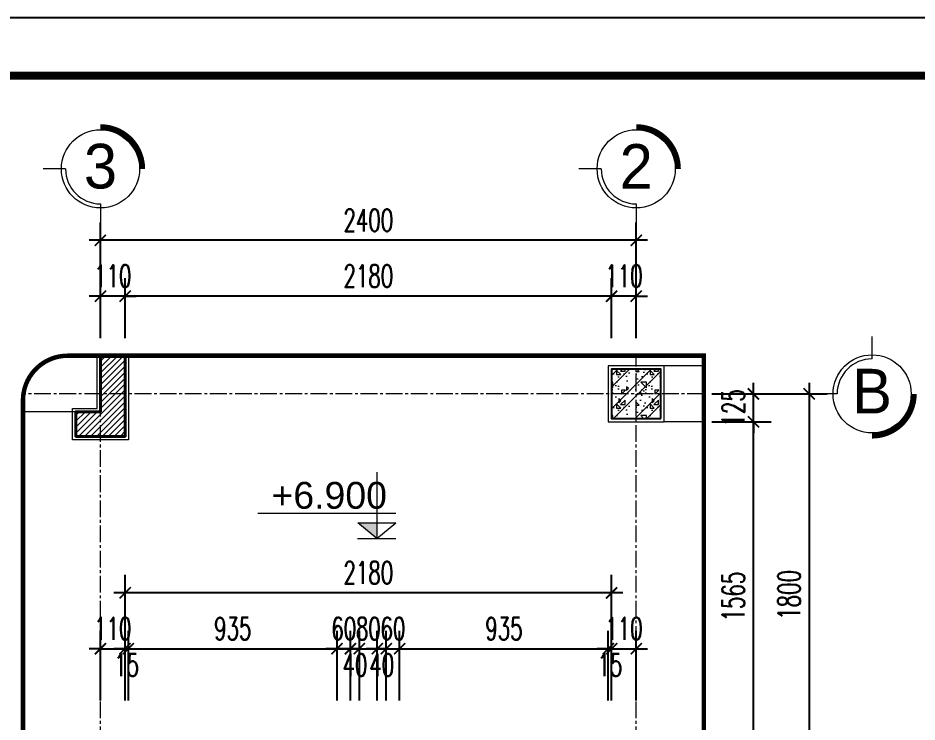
# Model space of a CAD drawing. Header units: millimetres. Extents: x -229618 to 2906, y -178063 to 96806.
# Drawn here: x -137456 to -133429, y -52152 to -49001 of the extents above; entities that cross this region are included whole.
import ezdxf
from ezdxf.enums import TextEntityAlignment as Align

# ---------------------------------------------------------------- set-up
doc = ezdxf.new("R2010")
doc.units = ezdxf.units.MM
doc.header["$LTSCALE"] = 200
doc.header["$MEASUREMENT"] = 0
doc.header["$PDMODE"] = 3
doc.header["$PDSIZE"] = 50
doc.linetypes.add('CENTER2', pattern=[1.125, 0.75, -0.125, 0.125, -0.125])
doc.linetypes.add('DASHED2', pattern=[0.375, 0.25, -0.125])
doc.layers.get('0').update_dxf_attribs({"color": 95, "linetype": 'CONTINUOUS'})
doc.layers.get('DEFPOINTS').update_dxf_attribs({"linetype": 'CONTINUOUS'})
for name, color, linetype, lineweight in [('cat', 1, 'CONTINUOUS', 40), ('hatch', 250, 'CONTINUOUS', 5), ('khuat', 8, 'DASHED2', 15), ('thay', 7, 'CONTINUOUS', 18), ('tim', 18, 'CENTER2', 9)]:
    doc.layers.add(name, color=color, linetype=linetype, lineweight=lineweight)
for name, color, linetype in [('COT', 2, 'CONTINUOUS'), ('DIM', 251, 'CONTINUOUS'), ('KHUNGTEN', 7, 'CONTINUOUS'), ('MANH', 9, 'CONTINUOUS'), ('TEXT', 33, 'CONTINUOUS')]:
    doc.layers.add(name, color=color, linetype=linetype)
doc.layers.add('in', color=203, linetype='CONTINUOUS', lineweight=5, plot=False)
doc.styles.add('Aria H iso', font='Vharial_0.ttf')
doc.styles.add('Arial N  iso', font='vnarialn_0.ttf')
doc.styles.add('dam', font='Vhavanb_0.ttf', dxfattribs={"width": 0.9, "height": 450})
doc.styles.add('Scale', font='vnsimli.shx', dxfattribs={"width": 0.65, "bigfont": 'bigfont.shx'})
doc.dimstyles.new('Scale', dxfattribs={"dimscale": 75, "dimtxt": 2, "dimasz": 1, "dimexe": 1.6, "dimexo": 0, "dimgap": 0.8, "dimtad": 1, "dimdec": 0, "dimzin": 0, "dimdsep": 46, "dimtxsty": 'Scale', "dimblk": 'ARCHTICK', "dimcen": 0.1, "dimdle": 1, "dimclrd": 256, "dimclre": 256, "dimclrt": 3, "dimadec": 0, "dimazin": 0, "dimtfac": 1, "dimtdec": 0, "dimtix": 1, "dimtmove": 2, "dimatfit": 3, "dimldrblk": 'ARCHTICK', "dimfxl": 0, "dimtolj": 1, "dimtzin": 0, "dimarcsym": 0})

# ---------------------------------------------------------------- blocks, each defined once
blk = doc.blocks.new('KhungA3')
at = {"layer": 'DEFPOINTS', "color": 8}
blk.add_lwpolyline([(-3.738, 3.813), (416.305, 3.813), (416.305, 300.813), (-3.738, 300.813)], close=True, dxfattribs=at)
at = {"layer": 'KHUNGTEN', "color": 4, "const_width": 0.724}
blk.add_lwpolyline([(7.542, 8.987), (411.131, 8.987), (411.131, 295.639), (7.542, 295.639)], close=True, dxfattribs=at)
blk = doc.blocks.new('tr')
at = {"layer": 'thay', "ltscale": 600}
for p, q in [((0, -200), (0, 0)), ((313.2, -513.2), (513.2, -513.2))]:
    blk.add_line(p, q, dxfattribs=at)
at = {"layer": 'thay', "ltscale": 600, "const_width": 50}
blk.add_lwpolyline([(-375, -513.2, 0.414214), (0, -888.2, 0.414214)], format="xyb", dxfattribs=at)
at = {"layer": 'thay', "ltscale": 600}
blk.add_circle((0, -513.2), 350, dxfattribs=at)
blk.add_arc((0, -513.2), 313.2, 0, 90, dxfattribs=at)
at = {"layer": 'TEXT', "linetype": 'Continuous', "style": 'Aria H iso'}
blk.add_attdef('A', text='', height=350, dxfattribs=at).set_placement((0, -670.6), align=Align.CENTER)
blk = doc.blocks.new('*U872')
at = {"layer": 'thay', "ltscale": 600}
for p, q in [((0, -200), (0, 0)), ((-313.2, -513.2), (-513.2, -513.2))]:
    blk.add_line(p, q, dxfattribs=at)
at = {"layer": 'thay', "ltscale": 600, "const_width": 50}
blk.add_lwpolyline([(375, -513.2, -0.414214), (0, -888.2, -0.414214)], format="xyb", dxfattribs=at)
at = {"layer": 'thay', "ltscale": 600}
blk.add_circle((0, -513.2), 350, dxfattribs=at)
blk.add_arc((0, -513.2), 313.2, 90, 180, dxfattribs=at)
at = {"layer": 'TEXT', "linetype": 'Continuous', "style": 'Aria H iso'}
blk.add_attdef('A', text='', height=350, dxfattribs=at).set_placement((0, -670.6), align=Align.CENTER)
blk = doc.blocks.new('_ArchTick')
at = {"color": 0, "linetype": 'ByBlock', "const_width": 0.15}
blk.add_lwpolyline([(-0.5, -0.5), (0.5, 0.5)], dxfattribs=at)
blk = doc.blocks.new('*D1089')
at = {"layer": 'DEFPOINTS', "color": 0}
for p in [(-134348.2, -50683.4), (-134348.2, -52483.4), (-133911.6, -52483.4)]:
    blk.add_point(p, dxfattribs=at)
at = {"layer": 'DIM', "lineweight": -2}
for p, q in [((-133911.6, -50633.4), (-133911.6, -52533.4)), ((-134348.2, -50683.4), (-133831.6, -50683.4)), ((-134348.2, -52483.4), (-133831.6, -52483.4))]:
    blk.add_line(p, q, dxfattribs=at)
at = {"layer": 'DIM', "lineweight": -2, "xscale": 50, "yscale": 50, "zscale": 50}
for p, rotation in [((-133911.6, -50683.4), 90), ((-133911.6, -52483.4), 270)]:
    blk.add_blockref('_ArchTick', p, dxfattribs=dict(at, rotation=rotation))
at = {"layer": 'DIM', "color": 3, "insert": (-134001.6, -51583.4), "char_height": 100, "attachment_point": 5, "rotation": 90, "style": 'Scale'}
blk.add_mtext('\\A1;1800', dxfattribs=at)
blk = doc.blocks.new('*D1092')
at = {"layer": 'DEFPOINTS', "color": 0}
for p in [(-137086.6, -49995.9), (-137086.6, -50433.5), (-134686.6, -50433.5)]:
    blk.add_point(p, dxfattribs=at)
at = {"layer": 'DIM', "lineweight": -2}
for p, q in [((-137086.6, -50433.5), (-137086.6, -49915.9)), ((-134686.6, -50433.5), (-134686.6, -49915.9)), ((-134636.6, -49995.9), (-137136.6, -49995.9))]:
    blk.add_line(p, q, dxfattribs=at)
at = {"layer": 'DIM', "lineweight": -2, "xscale": 50, "yscale": 50, "zscale": 50, "rotation": 180}
blk.add_blockref('_ArchTick', (-137086.6, -49995.9), dxfattribs=at)
at = {"layer": 'DIM', "lineweight": -2, "xscale": 50, "yscale": 50, "zscale": 50}
blk.add_blockref('_ArchTick', (-134686.6, -49995.9), dxfattribs=at)
at = {"layer": 'DIM', "color": 3, "insert": (-135886.6, -49905.9), "char_height": 100, "attachment_point": 5, "style": 'Scale'}
blk.add_mtext('\\A1;2400', dxfattribs=at)
blk = doc.blocks.new('*D1115')
at = {"layer": 'DEFPOINTS', "color": 0}
for p in [(-134348.2, -50808.4), (-134161.6, -50808.4), (-134348.2, -52373.4)]:
    blk.add_point(p, dxfattribs=at)
at = {"layer": 'DIM', "lineweight": -2}
for p, q in [((-134161.6, -52423.4), (-134161.6, -50758.4)), ((-134348.2, -50808.4), (-134081.6, -50808.4)), ((-134348.2, -52373.4), (-134081.6, -52373.4))]:
    blk.add_line(p, q, dxfattribs=at)
at = {"layer": 'DIM', "lineweight": -2, "xscale": 50, "yscale": 50, "zscale": 50}
for p, rotation in [((-134161.6, -50808.4), 90), ((-134161.6, -52373.4), 270)]:
    blk.add_blockref('_ArchTick', p, dxfattribs=dict(at, rotation=rotation))
at = {"layer": 'DIM', "color": 3, "insert": (-134251.6, -51590.9), "char_height": 100, "attachment_point": 5, "rotation": 90, "style": 'Scale'}
blk.add_mtext('\\A1;1565', dxfattribs=at)
blk = doc.blocks.new('*D1116')
at = {"layer": 'DEFPOINTS', "color": 0}
for p in [(-134348.2, -50683.4), (-134161.6, -50683.4), (-134348.2, -50808.4)]:
    blk.add_point(p, dxfattribs=at)
at = {"layer": 'DIM', "lineweight": -2}
for p, q in [((-134161.6, -50683.4), (-134161.6, -50633.4)), ((-134348.2, -50683.4), (-134081.6, -50683.4)), ((-134161.6, -50808.4), (-134161.6, -50683.4)), ((-134348.2, -50808.4), (-134081.6, -50808.4)), ((-134161.6, -50808.4), (-134161.6, -50858.4))]:
    blk.add_line(p, q, dxfattribs=at)
at = {"layer": 'DIM', "lineweight": -2, "xscale": 50, "yscale": 50, "zscale": 50}
for p, rotation in [((-134161.6, -50683.4), 270), ((-134161.6, -50808.4), 90)]:
    blk.add_blockref('_ArchTick', p, dxfattribs=dict(at, rotation=rotation))
at = {"layer": 'DIM', "color": 3, "insert": (-134251.6, -50745.9), "char_height": 100, "attachment_point": 5, "rotation": 90, "style": 'Scale'}
blk.add_mtext('\\A1;125', dxfattribs=at)
blk = doc.blocks.new('*D1117')
at = {"layer": 'DEFPOINTS', "color": 0}
for p in [(-134796.6, -50245.9), (-134796.6, -50433.5), (-134686.6, -50433.5)]:
    blk.add_point(p, dxfattribs=at)
at = {"layer": 'DIM', "lineweight": -2}
for p, q in [((-134796.6, -50433.5), (-134796.6, -50165.9)), ((-134686.6, -50433.5), (-134686.6, -50165.9)), ((-134796.6, -50245.9), (-134846.6, -50245.9)), ((-134686.6, -50245.9), (-134796.6, -50245.9)), ((-134686.6, -50245.9), (-134636.6, -50245.9))]:
    blk.add_line(p, q, dxfattribs=at)
at = {"layer": 'DIM', "lineweight": -2, "xscale": 50, "yscale": 50, "zscale": 50}
blk.add_blockref('_ArchTick', (-134796.6, -50245.9), dxfattribs=at)
at = {"layer": 'DIM', "lineweight": -2, "xscale": 50, "yscale": 50, "zscale": 50, "rotation": 180}
blk.add_blockref('_ArchTick', (-134686.6, -50245.9), dxfattribs=at)
at = {"layer": 'DIM', "color": 3, "insert": (-134741.6, -50155.9), "char_height": 100, "attachment_point": 5, "style": 'Scale'}
blk.add_mtext('\\A1;110', dxfattribs=at)
blk = doc.blocks.new('*D1118')
at = {"layer": 'DEFPOINTS', "color": 0}
for p in [(-136976.6, -50245.9), (-136976.6, -50433.5), (-134796.6, -50433.5)]:
    blk.add_point(p, dxfattribs=at)
at = {"layer": 'DIM', "lineweight": -2}
for p, q in [((-136976.6, -50433.5), (-136976.6, -50165.9)), ((-134796.6, -50433.5), (-134796.6, -50165.9)), ((-134746.6, -50245.9), (-137026.6, -50245.9))]:
    blk.add_line(p, q, dxfattribs=at)
at = {"layer": 'DIM', "lineweight": -2, "xscale": 50, "yscale": 50, "zscale": 50, "rotation": 180}
blk.add_blockref('_ArchTick', (-136976.6, -50245.9), dxfattribs=at)
at = {"layer": 'DIM', "lineweight": -2, "xscale": 50, "yscale": 50, "zscale": 50}
blk.add_blockref('_ArchTick', (-134796.6, -50245.9), dxfattribs=at)
at = {"layer": 'DIM', "color": 3, "insert": (-135886.6, -50155.9), "char_height": 100, "attachment_point": 5, "style": 'Scale'}
blk.add_mtext('\\A1;2180', dxfattribs=at)
blk = doc.blocks.new('*D1119')
at = {"layer": 'DEFPOINTS', "color": 0}
for p in [(-137086.6, -50245.9), (-137086.6, -50433.5), (-136976.6, -50433.5)]:
    blk.add_point(p, dxfattribs=at)
at = {"layer": 'DIM', "lineweight": -2}
for p, q in [((-137086.6, -50433.5), (-137086.6, -50165.9)), ((-136976.6, -50433.5), (-136976.6, -50165.9)), ((-137086.6, -50245.9), (-137136.6, -50245.9)), ((-136976.6, -50245.9), (-137086.6, -50245.9)), ((-136976.6, -50245.9), (-136926.6, -50245.9))]:
    blk.add_line(p, q, dxfattribs=at)
at = {"layer": 'DIM', "lineweight": -2, "xscale": 50, "yscale": 50, "zscale": 50}
blk.add_blockref('_ArchTick', (-137086.6, -50245.9), dxfattribs=at)
at = {"layer": 'DIM', "lineweight": -2, "xscale": 50, "yscale": 50, "zscale": 50, "rotation": 180}
blk.add_blockref('_ArchTick', (-136976.6, -50245.9), dxfattribs=at)
at = {"layer": 'DIM', "color": 3, "insert": (-137031.6, -50155.9), "char_height": 100, "attachment_point": 5, "style": 'Scale'}
blk.add_mtext('\\A1;110', dxfattribs=at)
blk = doc.blocks.new('*D1120')
at = {"layer": 'DEFPOINTS', "color": 0}
for p in [(-136976.6, -51824.1), (-137086.6, -52055.7), (-136976.6, -52055.7)]:
    blk.add_point(p, dxfattribs=at)
at = {"layer": 'DIM', "lineweight": -2}
for p, q in [((-137086.6, -52055.7), (-137086.6, -51744.1)), ((-136976.6, -52055.7), (-136976.6, -51744.1)), ((-137086.6, -51824.1), (-137136.6, -51824.1)), ((-137086.6, -51824.1), (-136976.6, -51824.1)), ((-136976.6, -51824.1), (-136926.6, -51824.1))]:
    blk.add_line(p, q, dxfattribs=at)
at = {"layer": 'DIM', "lineweight": -2, "xscale": 50, "yscale": 50, "zscale": 50}
blk.add_blockref('_ArchTick', (-137086.6, -51824.1), dxfattribs=at)
at = {"layer": 'DIM', "lineweight": -2, "xscale": 50, "yscale": 50, "zscale": 50, "rotation": 180}
blk.add_blockref('_ArchTick', (-136976.6, -51824.1), dxfattribs=at)
at = {"layer": 'DIM', "color": 3, "insert": (-137031.6, -51734.1), "char_height": 100, "attachment_point": 5, "style": 'Scale'}
blk.add_mtext('\\A1;110', dxfattribs=at)
blk = doc.blocks.new('*D1121')
at = {"layer": 'DEFPOINTS', "color": 0}
for p in [(-136961.6, -51824.1), (-136976.6, -52055.7), (-136961.6, -52055.7)]:
    blk.add_point(p, dxfattribs=at)
at = {"layer": 'DIM', "lineweight": -2}
for p, q in [((-136976.6, -52055.7), (-136976.6, -51744.1)), ((-136961.6, -52055.7), (-136961.6, -51744.1)), ((-136976.6, -51824.1), (-137026.6, -51824.1)), ((-136976.6, -51824.1), (-136961.6, -51824.1)), ((-136961.6, -51824.1), (-136911.6, -51824.1))]:
    blk.add_line(p, q, dxfattribs=at)
at = {"layer": 'DIM', "lineweight": -2, "xscale": 50, "yscale": 50, "zscale": 50}
blk.add_blockref('_ArchTick', (-136976.6, -51824.1), dxfattribs=at)
at = {"layer": 'DIM', "lineweight": -2, "xscale": 50, "yscale": 50, "zscale": 50, "rotation": 180}
blk.add_blockref('_ArchTick', (-136961.6, -51824.1), dxfattribs=at)
at = {"layer": 'DIM', "color": 3, "insert": (-136969.1, -51897.1), "char_height": 100, "attachment_point": 5, "style": 'Scale'}
blk.add_mtext('\\A1;15', dxfattribs=at)
blk = doc.blocks.new('*D1122')
at = {"layer": 'DEFPOINTS', "color": 0}
for p in [(-136026.6, -51824.1), (-136961.6, -52055.7), (-136026.6, -52055.7)]:
    blk.add_point(p, dxfattribs=at)
at = {"layer": 'DIM', "lineweight": -2}
for p, q in [((-136961.6, -52055.7), (-136961.6, -51744.1)), ((-136026.6, -52055.7), (-136026.6, -51744.1)), ((-137011.6, -51824.1), (-135976.6, -51824.1))]:
    blk.add_line(p, q, dxfattribs=at)
at = {"layer": 'DIM', "lineweight": -2, "xscale": 50, "yscale": 50, "zscale": 50, "rotation": 180}
blk.add_blockref('_ArchTick', (-136961.6, -51824.1), dxfattribs=at)
at = {"layer": 'DIM', "lineweight": -2, "xscale": 50, "yscale": 50, "zscale": 50}
blk.add_blockref('_ArchTick', (-136026.6, -51824.1), dxfattribs=at)
at = {"layer": 'DIM', "color": 3, "insert": (-136494.1, -51734.1), "char_height": 100, "attachment_point": 5, "style": 'Scale'}
blk.add_mtext('\\A1;935', dxfattribs=at)
blk = doc.blocks.new('*D1123')
at = {"layer": 'DEFPOINTS', "color": 0}
for p in [(-135966.6, -51824.1), (-136026.6, -52055.7), (-135966.6, -52055.7)]:
    blk.add_point(p, dxfattribs=at)
at = {"layer": 'DIM', "lineweight": -2}
for p, q in [((-136026.6, -52055.7), (-136026.6, -51744.1)), ((-135966.6, -52055.7), (-135966.6, -51744.1)), ((-136026.6, -51824.1), (-136076.6, -51824.1)), ((-136026.6, -51824.1), (-135966.6, -51824.1)), ((-135966.6, -51824.1), (-135916.6, -51824.1))]:
    blk.add_line(p, q, dxfattribs=at)
at = {"layer": 'DIM', "lineweight": -2, "xscale": 50, "yscale": 50, "zscale": 50}
blk.add_blockref('_ArchTick', (-136026.6, -51824.1), dxfattribs=at)
at = {"layer": 'DIM', "lineweight": -2, "xscale": 50, "yscale": 50, "zscale": 50, "rotation": 180}
blk.add_blockref('_ArchTick', (-135966.6, -51824.1), dxfattribs=at)
at = {"layer": 'DIM', "color": 3, "insert": (-135996.6, -51734.1), "char_height": 100, "attachment_point": 5, "style": 'Scale'}
blk.add_mtext('\\A1;60', dxfattribs=at)
blk = doc.blocks.new('*D1124')
at = {"layer": 'DEFPOINTS', "color": 0}
for p in [(-135926.6, -51824.1), (-135966.6, -52055.7), (-135926.6, -52055.7)]:
    blk.add_point(p, dxfattribs=at)
at = {"layer": 'DIM', "lineweight": -2}
for p, q in [((-135966.6, -52055.7), (-135966.6, -51744.1)), ((-135926.6, -52055.7), (-135926.6, -51744.1)), ((-135966.6, -51824.1), (-136016.6, -51824.1)), ((-135966.6, -51824.1), (-135926.6, -51824.1)), ((-135926.6, -51824.1), (-135876.6, -51824.1))]:
    blk.add_line(p, q, dxfattribs=at)
at = {"layer": 'DIM', "lineweight": -2, "xscale": 50, "yscale": 50, "zscale": 50}
blk.add_blockref('_ArchTick', (-135966.6, -51824.1), dxfattribs=at)
at = {"layer": 'DIM', "lineweight": -2, "xscale": 50, "yscale": 50, "zscale": 50, "rotation": 180}
blk.add_blockref('_ArchTick', (-135926.6, -51824.1), dxfattribs=at)
at = {"layer": 'DIM', "color": 3, "insert": (-135946.6, -51897.1), "char_height": 100, "attachment_point": 5, "style": 'Scale'}
blk.add_mtext('\\A1;40', dxfattribs=at)
blk = doc.blocks.new('*D1125')
at = {"layer": 'DEFPOINTS', "color": 0}
for p in [(-135846.6, -51824.1), (-135926.6, -52055.7), (-135846.6, -52055.7)]:
    blk.add_point(p, dxfattribs=at)
at = {"layer": 'DIM', "lineweight": -2}
for p, q in [((-135926.6, -52055.7), (-135926.6, -51744.1)), ((-135846.6, -52055.7), (-135846.6, -51744.1)), ((-135926.6, -51824.1), (-135976.6, -51824.1)), ((-135926.6, -51824.1), (-135846.6, -51824.1)), ((-135846.6, -51824.1), (-135796.6, -51824.1))]:
    blk.add_line(p, q, dxfattribs=at)
at = {"layer": 'DIM', "lineweight": -2, "xscale": 50, "yscale": 50, "zscale": 50}
blk.add_blockref('_ArchTick', (-135926.6, -51824.1), dxfattribs=at)
at = {"layer": 'DIM', "lineweight": -2, "xscale": 50, "yscale": 50, "zscale": 50, "rotation": 180}
blk.add_blockref('_ArchTick', (-135846.6, -51824.1), dxfattribs=at)
at = {"layer": 'DIM', "color": 3, "insert": (-135886.6, -51734.1), "char_height": 100, "attachment_point": 5, "style": 'Scale'}
blk.add_mtext('\\A1;80', dxfattribs=at)
blk = doc.blocks.new('*D1126')
at = {"layer": 'DEFPOINTS', "color": 0}
for p in [(-135806.6, -51824.1), (-135846.6, -52055.7), (-135806.6, -52055.7)]:
    blk.add_point(p, dxfattribs=at)
at = {"layer": 'DIM', "lineweight": -2}
for p, q in [((-135846.6, -52055.7), (-135846.6, -51744.1)), ((-135806.6, -52055.7), (-135806.6, -51744.1)), ((-135846.6, -51824.1), (-135896.6, -51824.1)), ((-135846.6, -51824.1), (-135806.6, -51824.1)), ((-135806.6, -51824.1), (-135756.6, -51824.1))]:
    blk.add_line(p, q, dxfattribs=at)
at = {"layer": 'DIM', "lineweight": -2, "xscale": 50, "yscale": 50, "zscale": 50}
blk.add_blockref('_ArchTick', (-135846.6, -51824.1), dxfattribs=at)
at = {"layer": 'DIM', "lineweight": -2, "xscale": 50, "yscale": 50, "zscale": 50, "rotation": 180}
blk.add_blockref('_ArchTick', (-135806.6, -51824.1), dxfattribs=at)
at = {"layer": 'DIM', "color": 3, "insert": (-135826.6, -51897.1), "char_height": 100, "attachment_point": 5, "style": 'Scale'}
blk.add_mtext('\\A1;40', dxfattribs=at)
blk = doc.blocks.new('*D1127')
at = {"layer": 'DEFPOINTS', "color": 0}
for p in [(-135746.6, -51824.1), (-135806.6, -52055.7), (-135746.6, -52055.7)]:
    blk.add_point(p, dxfattribs=at)
at = {"layer": 'DIM', "lineweight": -2}
for p, q in [((-135806.6, -52055.7), (-135806.6, -51744.1)), ((-135746.6, -52055.7), (-135746.6, -51744.1)), ((-135806.6, -51824.1), (-135856.6, -51824.1)), ((-135806.6, -51824.1), (-135746.6, -51824.1)), ((-135746.6, -51824.1), (-135696.6, -51824.1))]:
    blk.add_line(p, q, dxfattribs=at)
at = {"layer": 'DIM', "lineweight": -2, "xscale": 50, "yscale": 50, "zscale": 50}
blk.add_blockref('_ArchTick', (-135806.6, -51824.1), dxfattribs=at)
at = {"layer": 'DIM', "lineweight": -2, "xscale": 50, "yscale": 50, "zscale": 50, "rotation": 180}
blk.add_blockref('_ArchTick', (-135746.6, -51824.1), dxfattribs=at)
at = {"layer": 'DIM', "color": 3, "insert": (-135776.6, -51734.1), "char_height": 100, "attachment_point": 5, "style": 'Scale'}
blk.add_mtext('\\A1;60', dxfattribs=at)
blk = doc.blocks.new('*D1128')
at = {"layer": 'DEFPOINTS', "color": 0}
for p in [(-134811.6, -51824.1), (-135746.6, -52055.7), (-134811.6, -52055.7)]:
    blk.add_point(p, dxfattribs=at)
at = {"layer": 'DIM', "lineweight": -2}
for p, q in [((-135746.6, -52055.7), (-135746.6, -51744.1)), ((-134811.6, -52055.7), (-134811.6, -51744.1)), ((-135796.6, -51824.1), (-134761.6, -51824.1))]:
    blk.add_line(p, q, dxfattribs=at)
at = {"layer": 'DIM', "lineweight": -2, "xscale": 50, "yscale": 50, "zscale": 50, "rotation": 180}
blk.add_blockref('_ArchTick', (-135746.6, -51824.1), dxfattribs=at)
at = {"layer": 'DIM', "lineweight": -2, "xscale": 50, "yscale": 50, "zscale": 50}
blk.add_blockref('_ArchTick', (-134811.6, -51824.1), dxfattribs=at)
at = {"layer": 'DIM', "color": 3, "insert": (-135279.1, -51734.1), "char_height": 100, "attachment_point": 5, "style": 'Scale'}
blk.add_mtext('\\A1;935', dxfattribs=at)
blk = doc.blocks.new('*D1129')
at = {"layer": 'DEFPOINTS', "color": 0}
for p in [(-134796.6, -51824.1), (-134811.6, -52055.7), (-134796.6, -52055.7)]:
    blk.add_point(p, dxfattribs=at)
at = {"layer": 'DIM', "lineweight": -2}
for p, q in [((-134811.6, -52055.7), (-134811.6, -51744.1)), ((-134796.6, -52055.7), (-134796.6, -51744.1)), ((-134811.6, -51824.1), (-134861.6, -51824.1)), ((-134811.6, -51824.1), (-134796.6, -51824.1)), ((-134796.6, -51824.1), (-134746.6, -51824.1))]:
    blk.add_line(p, q, dxfattribs=at)
at = {"layer": 'DIM', "lineweight": -2, "xscale": 50, "yscale": 50, "zscale": 50}
blk.add_blockref('_ArchTick', (-134811.6, -51824.1), dxfattribs=at)
at = {"layer": 'DIM', "lineweight": -2, "xscale": 50, "yscale": 50, "zscale": 50, "rotation": 180}
blk.add_blockref('_ArchTick', (-134796.6, -51824.1), dxfattribs=at)
at = {"layer": 'DIM', "color": 3, "insert": (-134804.1, -51897.1), "char_height": 100, "attachment_point": 5, "style": 'Scale'}
blk.add_mtext('\\A1;15', dxfattribs=at)
blk = doc.blocks.new('*D1130')
at = {"layer": 'DEFPOINTS', "color": 0}
for p in [(-134686.6, -51824.1), (-134796.6, -52055.7), (-134686.6, -52055.7)]:
    blk.add_point(p, dxfattribs=at)
at = {"layer": 'DIM', "lineweight": -2}
for p, q in [((-134796.6, -52055.7), (-134796.6, -51744.1)), ((-134686.6, -52055.7), (-134686.6, -51744.1)), ((-134796.6, -51824.1), (-134846.6, -51824.1)), ((-134796.6, -51824.1), (-134686.6, -51824.1)), ((-134686.6, -51824.1), (-134636.6, -51824.1))]:
    blk.add_line(p, q, dxfattribs=at)
at = {"layer": 'DIM', "lineweight": -2, "xscale": 50, "yscale": 50, "zscale": 50}
blk.add_blockref('_ArchTick', (-134796.6, -51824.1), dxfattribs=at)
at = {"layer": 'DIM', "lineweight": -2, "xscale": 50, "yscale": 50, "zscale": 50, "rotation": 180}
blk.add_blockref('_ArchTick', (-134686.6, -51824.1), dxfattribs=at)
at = {"layer": 'DIM', "color": 3, "insert": (-134741.6, -51734.1), "char_height": 100, "attachment_point": 5, "style": 'Scale'}
blk.add_mtext('\\A1;110', dxfattribs=at)
blk = doc.blocks.new('*D1131')
at = {"layer": 'DEFPOINTS', "color": 0}
for p in [(-136976.6, -51574.1), (-136976.6, -51930.7), (-134796.6, -51932.6)]:
    blk.add_point(p, dxfattribs=at)
at = {"layer": 'DIM', "lineweight": -2}
for p, q in [((-136976.6, -51930.7), (-136976.6, -51494.1)), ((-134796.6, -51932.6), (-134796.6, -51494.1)), ((-134746.6, -51574.1), (-137026.6, -51574.1))]:
    blk.add_line(p, q, dxfattribs=at)
at = {"layer": 'DIM', "lineweight": -2, "xscale": 50, "yscale": 50, "zscale": 50, "rotation": 180}
blk.add_blockref('_ArchTick', (-136976.6, -51574.1), dxfattribs=at)
at = {"layer": 'DIM', "lineweight": -2, "xscale": 50, "yscale": 50, "zscale": 50}
blk.add_blockref('_ArchTick', (-134796.6, -51574.1), dxfattribs=at)
at = {"layer": 'DIM', "color": 3, "insert": (-135886.6, -51484.1), "char_height": 100, "attachment_point": 5, "style": 'Scale'}
blk.add_mtext('\\A1;2180', dxfattribs=at)
blk = doc.blocks.new('cao do')
at = {"layer": 'thay'}
for p, q in [((0, 444.6), (0, 0)), ((798.2, 170.2), (-128.3, 170.2)), ((0, 0), (-127.9, 106.1)), ((127.9, 106.1), (-127.9, 106.1)), ((0, 0), (127.9, 106.1))]:
    blk.add_line(p, q, dxfattribs=at)
at = {"layer": 'thay', "ltscale": 600}
blk.add_line((128.3, 0), (-128.3, 0), dxfattribs=at)
at = {"layer": 'thay', "color": 150, "ltscale": 600}
blk.add_solid([(0, 0), (0, 106.1), (127.9, 106.1)], dxfattribs=at)
at = {"layer": 'TEXT', "style": 'Arial N  iso'}
blk.add_attdef('%%P0.000', text='', height=200, dxfattribs=at).set_placement((69.5, 290), align=Align.MIDDLE_LEFT)

msp = doc.modelspace()

# ---------------------------------------------------------------- hatches: boundary and pattern name
at = {"layer": 'hatch', "linetype": 'Continuous'}
h = msp.add_hatch(dxfattribs=at)
h.set_pattern_fill('ANSI31', color=256, scale=150, style=0)
h.paths.add_polyline_path([(-137086.6, -50512.5), (-136976.6, -50512.5), (-136976.6, -50873.4), (-137196.6, -50873.4), (-137196.6, -50763.4), (-137086.6, -50763.4)])
h = msp.add_hatch(dxfattribs=at)
h.set_pattern_fill('BT', color=256, scale=150, style=0)
h.set_pattern_definition([(0, (124.94, 19.25), (0, 150), [0, -150]), (0, (18.97, 84.1), (0, 150), [0, -150]), (0, (23.67, 57.69), (0, 150), [0, -150]), (0, (76.5, 70.01), (0, 150), [0, -150]), (0, (48.03, 113.15), (0, 150), [0, -150]), (0, (40.4, 94.07), (0, 150), [0, -150]), (0, (53.9, 126.06), (0, 150), [0, -150]), (0, (33.06, 138.68), (0, 150), [0, -150]), (0, (61.83, 105.81), (0, 150), [0, -150]), (0, (13.69, 106.4), (0, 150), [0, -150]), (0, (109.68, 106.99), (0, 150), [0, -150]), (0, (131.4, 111.1), (0, 150), [0, -150]), (0, (120.24, 95.83), (0, 150), [0, -150]), (0, (123.47, 75.3), (0, 150), [0, -150]), (0, (84.43, 93.2), (0, 150), [0, -150]), (0, (83.26, 51.82), (0, 150), [0, -150]), (0, (83.26, 38.9), (0, 150), [0, -150]), (0, (12.22, 35.97), (0, 150), [0, -150]), (0, (71.52, 53.58), (0, 150), [0, -150]), (0, (72.1, 3.7), (0, 150), [0, -150]), (0, (55.96, 35.68), (0, 150), [0, -150]), (0, (57.13, 21), (0, 150), [0, -150]), (0, (37.76, 10.15), (0, 150), [0, -150]), (0, (47.74, 30.1), (0, 150), [0, -150]), (0, (40.7, 36.27), (0, 150), [0, -150]), (45, (119.99, 31.66), (0, 150.00005), [12, -200.1321]), (135, (128.47, 40.14), (-150.00005, 0), [12, -200.1321]), (270, (119.99, 48.63), (150, -3e-14), [16.97055, -133.02945]), (180, (114.78, 33.57), (-2e-14, -150), [18, -132]), (270, (96.78, 33.57), (150, -3e-14), [18, -132]), (45, (96.78, 15.57), (0, 150.00005), [25.4559, -186.6762]), (90, (59.27, 43.94), (-150, 9e-15), [25.2, -124.8]), (180, (59.27, 69.14), (-2e-14, -150), [25.2, -124.8]), (315, (34.07, 69.14), (150.00005, -3e-14), [35.6382, -176.4939]), (135, (37.92, 16.97), (-150.00005, 0), [10.5, -201.6321]), (225, (30.5, 24.39), (-2e-14, -150.00005), [10.5, -201.6321]), (0, (23.08, 16.97), (0, 150), [14.84925, -135.15075]), (0, (92.75, 118.38), (0, 150), [20.625, -129.375]), (90, (113.38, 118.38), (-150, 9e-15), [20.625, -129.375]), (225, (113.38, 139), (-2e-14, -150.00005), [29.1681, -182.96385]), (270, (75.4, 121.36), (150, -3e-14), [18.75, -131.25]), (0, (75.4, 102.61), (0, 150), [18.75, -131.25]), (135, (94.16, 102.61), (-150.00005, 0), [26.51655, -185.61555]), (45, (84.95, 127.14), (0, 150.00005), [12.75, -199.3821]), (135, (93.96, 136.16), (-150.00005, 0), [12.75, -199.3821]), (270, (84.95, 145.17), (150, -3e-14), [18.0312, -131.9688]), (135, (26.05, 116.34), (-150.00005, 0), [21.21315, -190.9188]), (0, (11.05, 116.34), (0, 150), [15, -135]), (270, (11.05, 131.34), (150, -3e-14), [15, -135]), (45, (0, 0), (-74.24621, 74.24621), []), (45, (52.5, 0), (-74.24621, 74.24621), [])])
h.paths.add_polyline_path([(-134576.6, -50793.4), (-134796.6, -50793.4), (-134796.6, -50573.4), (-134576.6, -50573.4)])

# ---------------------------------------------------------------- linework, layer by layer
at = {"layer": 'cat', "linetype": 'Continuous'}
msp.add_lwpolyline([(-137086.6, -50512.5), (-137086.6, -50763.4), (-137196.6, -50763.4), (-137196.6, -50873.4), (-136976.6, -50873.4), (-136976.6, -50512.5)], dxfattribs=at)
at = {"layer": 'cat'}
msp.add_lwpolyline([(-136976.6, -50512.5), (-136976.6, -50873.4), (-137196.6, -50873.4), (-137196.6, -50763.4), (-137086.6, -50763.4), (-137086.6, -50512.5)], dxfattribs=at)
at = {"layer": 'COT', "linetype": 'Continuous'}
msp.add_lwpolyline([(-134576.6, -50793.4), (-134576.6, -50573.4), (-134796.6, -50573.4), (-134796.6, -50793.4)], close=True, dxfattribs=at)
at = {"layer": 'hatch'}
msp.add_lwpolyline([(-136961.6, -50512.5), (-136961.6, -50888.4), (-137211.6, -50888.4), (-137211.6, -50748.4), (-137101.6, -50748.4), (-137101.6, -50512.5)], dxfattribs=at)
at = {"layer": 'hatch', "linetype": 'Continuous'}
msp.add_lwpolyline([(-134561.6, -50808.4), (-134561.6, -50558.4), (-134811.6, -50558.4), (-134811.6, -50808.4)], close=True, dxfattribs=at)
at = {"layer": 'in'}
msp.add_lwpolyline([(-147428.7, -49000.5), (-126426.6, -49000.5), (-126426.6, -63850.5), (-147428.7, -63850.5)], close=True, dxfattribs=at)
at = {"layer": 'khuat', "color": 5, "ltscale": 2, "const_width": 20}
msp.add_lwpolyline([(-134383.5, -50512.5), (-137233.8, -50512.5, 0.414214), (-137433.8, -50712.5), (-137433.8, -56410.3), (-134583.5, -56410.3, 0.414214), (-134383.5, -56210.3)], format="xyb", close=True, dxfattribs=at)
at = {"layer": 'thay', "linetype": 'Continuous'}
for p, q in [((-134383.5, -50558.4), (-134561.6, -50558.4)), ((-134383.5, -50808.4), (-134561.6, -50808.4))]:
    msp.add_line(p, q, dxfattribs=at)
at = {"layer": 'thay'}
msp.add_line((-137196.6, -50763.4), (-137433.8, -50763.4), dxfattribs=at)
at = {"layer": 'tim', "ltscale": 0.5}
for p, q in [((-137086.6, -56410.3), (-137086.6, -50512.5)), ((-134686.6, -56410.3), (-134686.6, -50512.5)), ((-134383.5, -50683.4), (-137433.8, -50683.4))]:
    msp.add_line(p, q, dxfattribs=at)

# ---------------------------------------------------------------- block references
at = {"layer": 'MANH', "xscale": 0.5, "yscale": 0.5, "zscale": 0.5, "rotation": 90}
for name, p in [('*U872', (-137343.2, -49676)), ('*U872', (-134943.2, -49676)), ('tr', (-133886.6, -50683.4))]:
    msp.add_blockref(name, p, dxfattribs=at)
at = {"layer": 'thay', "xscale": 50, "yscale": 50, "zscale": 50.00000000000006}
msp.add_blockref('KhungA3', (-147241.8, -64041.2), dxfattribs=at)
at = {"layer": 'thay', "linetype": 'Continuous'}
ref = msp.add_blockref('cao do', (-135849.1, -51330.9), dxfattribs=dict(at, xscale=-0.6666666666278616, yscale=0.6666666666278616, zscale=0.6666666666666666))
ref.add_attrib('%%P0.000', '+6.900', dxfattribs={"layer": 'TEXT', "height": 120, "style": 'Arial N  iso'}).set_placement((-136320.5, -51137.5), align=Align.MIDDLE_LEFT)

# ---------------------------------------------------------------- texts
at = {"layer": 'TEXT', "linetype": 'Continuous', "style": 'dam'}
for s, p in [('3', (-137086.6, -49663.7)), ('2', (-134686.6, -49663.7)), ('b', (-133630, -50671.1))]:
    msp.add_text(s, height=200, dxfattribs=at).set_placement(p, align=Align.MIDDLE)

# ---------------------------------------------------------------- dimensions: what is measured, and where the dimension line sits
at = {"layer": 'DIM'}
for base, p1, p2, angle, picture, middle in [((-137086.6, -49995.9), (-134686.6, -50433.5), (-137086.6, -50433.5), 180, '*D1092', (-135886.6, -49905.9)), ((-137086.6, -50245.9), (-136976.6, -50433.5), (-137086.6, -50433.5), 180, '*D1119', (-137031.6, -50155.9)), ((-136976.6, -50245.9), (-134796.6, -50433.5), (-136976.6, -50433.5), 180, '*D1118', (-135886.6, -50155.9)), ((-134796.6, -50245.9), (-134686.6, -50433.5), (-134796.6, -50433.5), 180, '*D1117', (-134741.6, -50155.9)), ((-134161.6, -50683.4), (-134348.2, -50808.4), (-134348.2, -50683.4), 90, '*D1116', (-134251.6, -50745.9)), ((-133911.6, -52483.4), (-134348.2, -50683.4), (-134348.2, -52483.4), 90, '*D1089', (-134001.6, -51583.4)), ((-134161.6, -50808.4), (-134348.2, -52373.4), (-134348.2, -50808.4), 90, '*D1115', (-134251.6, -51590.9)), ((-136976.6, -51574.1), (-134796.6, -51932.6), (-136976.6, -51930.7), 180, '*D1131', (-135886.6, -51484.1)), ((-136976.6, -51824.1), (-137086.6, -52055.7), (-136976.6, -52055.7), 180, '*D1120', (-137031.6, -51734.1)), ((-136026.6, -51824.1), (-136961.6, -52055.7), (-136026.6, -52055.7), 180, '*D1122', (-136494.1, -51734.1)), ((-135966.6, -51824.1), (-136026.6, -52055.7), (-135966.6, -52055.7), 180, '*D1123', (-135996.6, -51734.1)), ((-135846.6, -51824.1), (-135926.6, -52055.7), (-135846.6, -52055.7), 180, '*D1125', (-135886.6, -51734.1)), ((-135746.6, -51824.1), (-135806.6, -52055.7), (-135746.6, -52055.7), 180, '*D1127', (-135776.6, -51734.1)), ((-134811.6, -51824.1), (-135746.6, -52055.7), (-134811.6, -52055.7), 180, '*D1128', (-135279.1, -51734.1)), ((-134686.6, -51824.1), (-134796.6, -52055.7), (-134686.6, -52055.7), 180, '*D1130', (-134741.6, -51734.1))]:
    dim = msp.add_linear_dim(base=base, p1=p1, p2=p2, angle=angle, dimstyle='Scale', override={"dimscale": 50}, dxfattribs=at)
    dim.commit()
    dim.dimension.update_dxf_attribs({"geometry": picture, "text_midpoint": middle})
for base, p1, p2, picture, middle in [((-136961.6, -51824.1), (-136976.6, -52055.7), (-136961.6, -52055.7), '*D1121', (-136969.1, -51897.1)), ((-135926.6, -51824.1), (-135966.6, -52055.7), (-135926.6, -52055.7), '*D1124', (-135946.6, -51897.1)), ((-135806.6, -51824.1), (-135846.6, -52055.7), (-135806.6, -52055.7), '*D1126', (-135826.6, -51897.1)), ((-134796.6, -51824.1), (-134811.6, -52055.7), (-134796.6, -52055.7), '*D1129', (-134804.1, -51897.1))]:
    dim = msp.add_linear_dim(base=base, p1=p1, p2=p2, angle=180, dimstyle='Scale', override={"dimscale": 50}, dxfattribs=at)
    dim.commit()
    dim.dimension.update_dxf_attribs({"geometry": picture, "text_midpoint": middle, "dimtype": 160})

doc.saveas('drawing.dxf')
